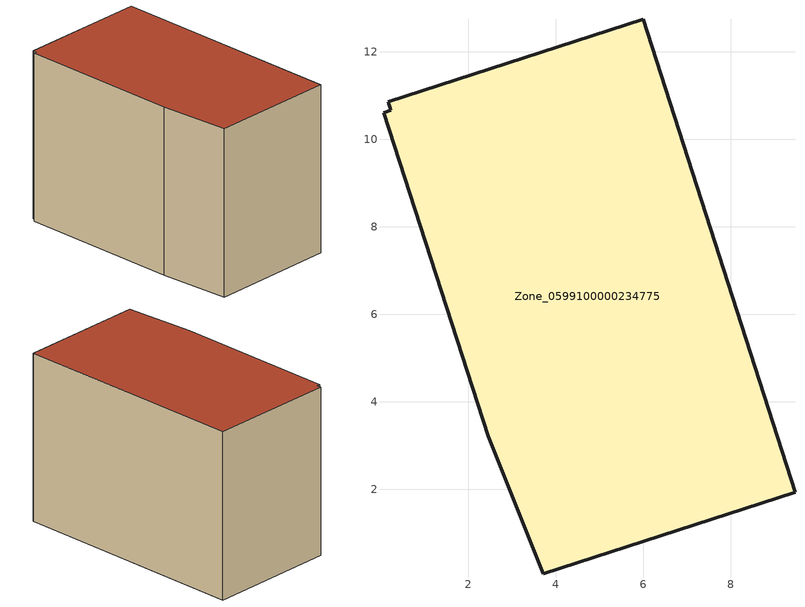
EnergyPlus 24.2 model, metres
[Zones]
Zone_0599100000234775
 floor ground (C_G): 2.45,3.21 0.06,10.61 0.23,10.67 0.17,10.86 6,12.74 9.47,1.93 3.71,0.07 z3.87
 wall outside (C_F): 6,12.74 0.17,10.86 0.23,10.67 0.06,10.61 2.45,3.21 3.71,0.07 9.47,1.93 6,12.74 z3.87:11.95
 roof outside (C_R): 0.06,10.61 2.45,3.21 3.71,0.07 9.47,1.93 6,12.74 0.17,10.86 0.23,10.67 z11.95
[BUILDING]
Pand.0599100000234775: North Axis=0; Terrain=City; Loads Convergence Tolerance Value=0.04; Temperature Convergence Tolerance Value=0.4; Solar Distribution=FullExterior; Maximum Number of Warmup Days=25; Minimum Number of Warmup Days=1
[Site:Location]
Rotterdam.The.Hague.AP_ZH_NLD Design_Conditions: Latitude=51.96; Longitude=4.45; Time Zone=1; Elevation=-4.5
[SITE:GROUNDTEMPERATURE:BUILDINGSURFACE]
18, 18, 18, 18, 18, 18, 18, 18, 18, 18, 18, 18
[MATERIAL] Thermal Absorptance=0.9; Solar Absorptance=0.7; Visible Absorptance=0.7
Name | Roughness | Thickness | Conductivity | Density | Specific Heat
G.TC.1965-1974 | MediumSmooth | 0.15 | 0.882353 | 540 | 1210
F.TC.1965-1974 | Rough | 0.3 | 0.697674 | 1920 | 840
R.TC.1965-1974 | MediumRough | 0.2 | 0.232558 | 1500 | 1000
[CONSTRUCTION]
C_G: G.TC.1965-1974
C_F: F.TC.1965-1974
C_R: R.TC.1965-1974
[ZONE]
Zone_0599100000234775: Type=1; Multiplier=1; Ceiling Height=Autocalculate; Volume=Autocalculate; Floor Area=autocalculate; Part of Total Floor Area=Yes
[ZONEINFILTRATION:DESIGNFLOWRATE]
Infil_Zone_0599100000234775: Zone or ZoneList or Space or SpaceList=Zone_0599100000234775; Schedule=AlwaysOn; Design Flow Rate Calculation Method=Flow/Area; Flow Rate per Floor Area=0.003; Constant Term Coefficient=1; Temperature Term Coefficient=0; Velocity Term Coefficient=0; Velocity Squared Term Coefficient=0
[HVACTEMPLATE:ZONE:IDEALLOADSAIRSYSTEM]
Zone_0599100000234775: Maximum Heating Supply Air Temperature=50; Minimum Cooling Supply Air Temperature=13; Maximum Heating Supply Air Humidity Ratio=0.0156; Minimum Cooling Supply Air Humidity Ratio=0.0077; Heating Limit=NoLimit; Cooling Limit=NoLimit; Dehumidification Control Type=ConstantSensibleHeatRatio; Cooling Sensible Heat Ratio=0.7; Dehumidification Setpoint=60; Humidification Control Type=None; Humidification Setpoint=30; Outdoor Air Method=None; Outdoor Air Flow Rate per Person=0.00944; Outdoor Air Flow Rate per Zone Floor Area=0; Outdoor Air Flow Rate per Zone=0; Demand Controlled Ventilation Type=None; Outdoor Air Economizer Type=NoEconomizer; Heat Recovery Type=None; Sensible Heat Recovery Effectiveness=0.7; Latent Heat Recovery Effectiveness=0.65
[ZONECONTROL:THERMOSTAT]
ThermostatControl_Zone_0599100000234775: Zone or ZoneList=Zone_0599100000234775; Control Type Schedule=DualSetpointControlType; Control 1=Thermostat_Zone_0599100000234775; Temperature Difference Between Cutout And Setpoint=0
[THERMOSTATSETPOINT:DUALSETPOINT]
Thermostat_Zone_0599100000234775: Heating Setpoint Temperature Schedule=HeatingSetpoint_Zone_0599100000234775; Cooling Setpoint Temperature Schedule=CoolingSetpoint_Zone_0599100000234775
[SCHEDULE:COMPACT]
HeatingSetpoint_Zone_0599100000234775: Through: 12/31, For: AllDays, Until: 24:00, 21
CoolingSetpoint_Zone_0599100000234775: Through: 12/31, For: AllDays, Until: 24:00, 24
DualSetpointControlType: Through: 12/31, For: AllDays, Until: 24:00, 4
AlwaysOn: Through: 12/31, For: AllDays, Until: 24:00, 1
